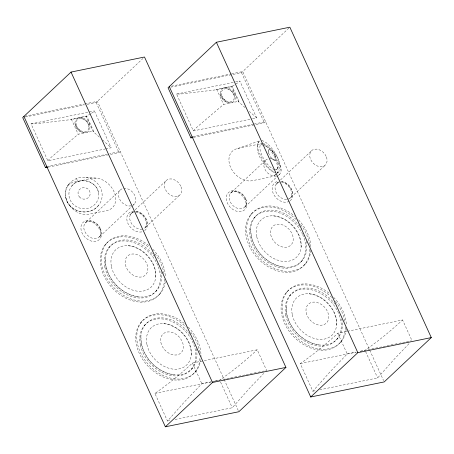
<?xml version="1.0" encoding="UTF-8"?>
<svg xmlns="http://www.w3.org/2000/svg" width="454" height="454" viewBox="0 0 454 454"><rect width="100%" height="100%" fill="white"/><g stroke="black" fill="none" stroke-linecap="round" stroke-linejoin="round"><path stroke-width="0.34" stroke-dasharray="2.27 1.7" d="M105.356 258.859L105.924 266.453L108.444 274L112.507 280.93L117.961 287.053L124.43 291.939L131.705 295.384L139.293 296.939M140.865 336.783L141.438 344.37L143.952 351.918L148.021 358.853L153.475 364.971L159.939 369.857L167.22 373.301L174.801 374.862M155.813 276.168L155.796 276.537L155.313 270.635L153.395 264.778L149.968 258.933L145.371 253.775L140.059 249.723L134.219 246.965L128.306 245.688L128.658 245.693M191.321 354.086L191.304 354.461L190.828 348.553L188.904 342.696L185.476 336.851L180.879 331.692L175.567 327.64L169.734 324.882L163.815 323.611L164.172 323.617M250.704 229.043L251.278 236.636L253.792 244.184L257.861 251.113L263.314 257.231L269.778 262.123L277.059 265.562L284.641 267.122M286.219 306.966L286.786 314.554L289.3 322.102L293.369 329.036L298.823 335.154L305.292 340.04L312.568 343.485L320.149 345.046M301.167 246.352L301.15 246.721L300.667 240.819L298.749 234.962L295.316 229.117L290.719 223.953L285.413 219.906L279.573 217.148L273.654 215.871L274.012 215.877M336.675 324.269L336.658 324.644L336.176 318.736L334.257 312.88L330.83 307.035L326.227 301.876L320.921 297.824L315.082 295.066L309.168 293.795L309.52 293.795M268.252 150.728L268.087 153.407M71.806 185.958C78.883 176.356 97.133 181.089 98.552 192.956M67.771 185.726L69.036 183.955M98.569 205.356C89.404 217.477 67.669 211.848 65.648 196.741M105.663 148.895L111.168 147.766L94.364 110.895L93.479 112.007L91.072 113.489M219.089 380.231L266.646 370.475L257.208 349.773L192.428 363.064A749.259 456.696 78.4 0 1 154.91 393.431L167.492 421.034L184.432 401.915L201.86 383.761L210.821 381.928M175.074 419.479L232.272 407.749L249.218 388.624L263.706 373.432M346.737 331.409L337.776 333.247A749.259 456.696 78.4 0 1 300.264 363.614L312.846 391.217L329.786 372.093L347.214 353.944L356.169 352.111M319.735 389.804L377.626 377.927L394.566 358.808L410.036 342.628M252.532 118.766L256.663 117.915L239.86 81.045L238.827 82.185L231.608 86.635L216.235 89.79L181.401 93.967L176.544 94.035L193.347 130.905L251.845 118.908M193.347 130.905L196.639 127.409L223.561 104.426L238.935 101.27L232.073 86.203L216.694 89.359L216.235 89.79M47.852 160.75L51.291 157.226L78.207 134.242L93.586 131.087L86.72 116.02L71.34 119.175L70.881 119.606L36.048 123.783L31.048 123.88L47.852 160.75L104.976 149.037M87.151 104.341L96.163 102.49L142.959 58.453M86.72 116.02L86.26 116.451L70.881 119.606M99.364 137.091L93.127 131.518L93.586 131.087M48.323 167.134L119.01 152.635L120.236 151.483L109.84 153.617M170.823 87.174L241.511 72.674L288.818 28.154M119.833 190.419L85.159 223.05C91.39 215.786 106.548 233.084 98.302 237.8M232.073 86.203L231.608 86.635L238.475 101.702L245.234 107.74M238.475 101.702L238.935 101.27M99.772 236.545L132.409 205.832M132.914 205.356L134.446 203.914M133.113 211.717C125.701 218.942 133.34 210.945 133.811 212.188M135.15 209.793L165.75 181.004M105.351 244.547L106.406 243.554M108.756 247.697L109.811 246.704M145.683 227.131L180.357 194.494M193.676 137.318L264.364 122.818L265.584 121.666L254.495 123.942M265.187 160.602L230.513 193.234C236.744 185.97 251.902 203.267 243.65 207.983M245.12 206.729L277.757 176.016M278.268 175.539L279.8 174.098M155.904 291.241L156.959 290.248M278.461 181.901C272.44 187.774 278.472 181.509 278.977 182.4M280.504 179.977L311.098 151.188M159.309 294.385L160.364 293.392M250.699 214.731L251.754 213.738M140.859 322.471L141.915 321.477M254.104 217.875L255.159 216.881M144.264 325.614L145.32 324.621M291.031 197.308L325.711 164.677M301.257 261.425L302.313 260.431M191.418 369.159L192.473 368.166M304.662 264.568L305.718 263.575M194.823 372.303L195.878 371.31M286.213 292.654L287.263 291.661M289.618 295.798L290.668 294.805M336.766 339.342L337.821 338.349M340.171 342.486L341.226 341.493M275.805 172.633A18.415 7.026 58.6 0 1 261.192 156.982A18.415 7.026 58.6 0 1 259.733 140.785C251.204 149.468 265.868 169.319 274.608 172.673M276.611 169.546L276.287 169.813L277.383 168.746L277.031 169.467L277.547 167.537L277.553 167.912C276.912 158.344 271.526 149.803 263.695 144.304M274.142 175.63L278.359 172.526L275.606 172.957M90.471 113.858L86.26 116.451L93.127 131.518M289.561 198.563C294.845 195.895 290.157 183.291 281.576 182.389M275.606 174.591A18.415 13.665 46.7 0 1 270.692 176.935L252.328 180.703A18.415 13.665 46.7 0 1 230.689 167.543A18.415 13.665 46.7 0 1 237.658 148.52L259.733 140.785M24.612 116.269L84.217 104.04M84.909 103.898L97.383 101.338L223.867 378.886M171.351 86.169L230.95 73.94M231.648 73.798L242.731 71.522L383.602 380.634M25.469 116.99L84.382 104.908M31.048 123.88L94.364 110.895M176.544 94.035L235.041 82.038M235.728 81.896L239.86 81.045M46.773 166.556L107.065 154.184M192.819 136.597L253.803 124.084M237.658 148.52L256.022 144.752A18.415 13.665 46.7 0 1 263.558 145.246M347.429 331.267L402.562 319.956L411.994 340.659M213.579 381.36L215.644 380.934M216.331 380.793L218.402 380.373M360.306 351.26L374.777 348.292M375.469 348.15L411.307 340.801M154.91 393.431L211.428 381.842M212.114 381.701L214.18 381.275M214.873 381.133L219.696 380.146A749.259 456.696 78.4 0 0 257.208 349.773M300.264 363.614L356.089 352.168M360.221 351.317L365.044 350.329A749.259 456.696 78.4 0 0 402.562 319.956M167.492 421.034L170.937 420.33M312.846 391.217L315.598 390.65M261.771 143.856L260.681 143.98L261.476 143.759A14.965 5.709 58.6 0 0 262.667 156.919A14.965 5.709 58.6 0 0 274.534 169.637M85.868 177.48L96.259 178.121M226.438 88.678C230.53 89.075 234.497 93.428 234.349 97.553M229.401 102.945C224.446 102.354 220.247 97.752 220.303 92.735M81.09 118.494C85.159 118.976 89.103 123.034 89.001 127.432M84.047 132.761C79.098 132.171 74.887 127.58 74.95 122.552M135.797 212.097C144.105 212.438 149.82 225.553 144.213 228.379A9.965 7.395 46.7 0 0 146.114 218.794L144.826 216.592A9.965 7.395 46.7 0 0 135.451 211.541M274.483 160.222L271.935 159.269L270.13 157.833M225.808 100.788L223.045 98.308L221.995 96.509M80.46 130.604L78.826 129.396L76.641 126.325M256.663 117.915L249.394 111.451M102.479 139.877L111.168 147.766M272.128 151L273.297 152.504M274.914 155.257L276.043 157.674A14.965 5.709 58.6 0 1 275.005 169.728M241.511 72.674L264.364 122.818M365.629 351.612L377.626 377.927M337.776 333.247L347.214 353.944M216.694 89.359L223.561 104.426M224.162 379.527L238.543 411.097M96.163 102.49L119.01 152.635M220.57 382.069L232.272 407.749M192.428 363.064L201.86 383.761M71.34 119.175L78.207 134.242M76.471 178.558L77.844 181.577M141.824 231.903A11.827 8.774 46.7 0 1 127.932 223.453L127.024 220.718A11.827 8.774 46.7 0 1 134.94 211.104M135.604 211.184A11.827 8.774 46.7 0 1 144.764 217.08L146.296 219.685A11.827 8.774 46.7 0 1 144.037 231.063M142.346 229.088A9.965 7.395 46.7 0 1 130.638 221.966L129.878 219.662A9.965 7.395 46.7 0 1 132.54 212.381M196.332 348.717A32.155 23.863 46.7 0 1 165.063 372.348A32.155 23.863 46.7 0 1 144.083 326.312A32.155 23.863 46.7 0 1 189.704 334.172M131.11 205.872A9.965 7.395 46.7 0 1 119.402 198.756L118.642 196.446A9.965 7.395 46.7 0 1 123.176 188.461M123.687 188.376A9.965 7.395 46.7 0 1 133.59 193.381L134.878 195.578A9.965 7.395 46.7 0 1 132.977 205.168M160.954 271.469A32.155 23.863 46.7 0 1 129.112 294.237A32.155 23.863 46.7 0 1 108.676 248.236A32.155 23.863 46.7 0 1 154.19 256.255M165.267 281.633A36.802 27.308 46.7 0 1 125.344 296.4A36.802 27.308 46.7 0 1 103.626 247.952A36.802 27.308 46.7 0 1 149.275 245.96M152.771 249.235A36.802 27.308 46.7 0 1 165.483 276.758M164.444 279.125A36.802 27.308 46.7 0 1 126.093 298.323A36.802 27.308 46.7 0 1 102.559 248.968A36.802 27.308 46.7 0 1 149.752 248.31M154.905 253.854A36.802 27.308 46.7 0 1 164.104 274.244M200.776 359.557A36.802 27.308 46.7 0 1 160.466 374.107A36.802 27.308 46.7 0 1 139.44 325.246A36.802 27.308 46.7 0 1 185.817 324.78M188.279 327.152A36.802 27.308 46.7 0 1 200.997 356.725M199.919 358.388A36.802 27.308 46.7 0 1 160.307 375.589A36.802 27.308 46.7 0 1 138.561 325.904A36.802 27.308 46.7 0 1 186.254 327.169M190.833 332.311A36.802 27.308 46.7 0 1 199.612 352.162M264.75 145.655A18.415 13.665 46.7 0 1 276.861 173.314M261.708 140.558A18.415 7.026 58.6 0 1 277.332 157.209A18.415 7.026 58.6 0 1 277.099 172.798M289.391 201.247A11.827 8.774 46.7 0 1 273.28 193.637L272.377 190.901A11.827 8.774 46.7 0 1 277.757 181.424M280.952 181.362A11.827 8.774 46.7 0 1 290.117 187.258L291.644 189.868A11.827 8.774 46.7 0 1 289.873 200.935M287.694 199.272A9.965 7.395 46.7 0 0 291.468 188.977L290.174 186.776A9.965 7.395 46.7 0 0 281.9 181.742M286.65 199.402A9.965 7.395 46.7 0 1 275.992 192.15L275.226 189.846A9.965 7.395 46.7 0 1 279.76 181.855M276.458 176.056A9.965 7.395 46.7 0 1 264.756 168.939L263.99 166.629A9.965 7.395 46.7 0 1 268.524 158.645M270.663 158.531A9.965 7.395 46.7 0 1 278.938 163.565L280.231 165.761A9.965 7.395 46.7 0 1 278.33 175.352M341.68 318.901A32.155 23.863 46.7 0 1 310.615 342.617A32.155 23.863 46.7 0 1 289.249 296.791A32.155 23.863 46.7 0 1 334.643 303.8M263.087 143.578A14.965 5.709 58.6 0 1 276.043 157.674M302.653 234.525A32.155 23.863 46.7 0 1 276.486 266.617A32.155 23.863 46.7 0 1 253.888 218.147A32.155 23.863 46.7 0 1 302.37 233.923M306.172 240.983A32.155 23.863 46.7 0 1 274.903 264.614A32.155 23.863 46.7 0 1 253.922 218.578A32.155 23.863 46.7 0 1 299.544 226.438M310.769 250.381A36.802 27.308 46.7 0 1 271.685 267.105A36.802 27.308 46.7 0 1 248.786 218.539A36.802 27.308 46.7 0 1 294.629 216.144M298.596 219.918A36.802 27.308 46.7 0 1 310.831 246.942M309.798 249.308A36.802 27.308 46.7 0 1 271.055 268.314A36.802 27.308 46.7 0 1 248.213 218.527A36.802 27.308 46.7 0 1 296.093 219.435M300.679 224.577A36.802 27.308 46.7 0 1 309.452 244.428M346.215 329.019A36.802 27.308 46.7 0 1 306.893 344.87A36.802 27.308 46.7 0 1 284.244 296.576A36.802 27.308 46.7 0 1 329.61 293.625M333.628 297.336A36.802 27.308 46.7 0 1 346.34 324.86M345.307 327.226A36.802 27.308 46.7 0 1 306.564 346.237A36.802 27.308 46.7 0 1 283.727 296.445A36.802 27.308 46.7 0 1 331.602 297.353M335.33 301.422A36.802 27.308 46.7 0 1 344.853 321.642M92.304 178.337L73.94 182.099A18.415 13.665 46.7 0 0 66.971 201.128A18.415 13.665 46.7 0 0 88.609 214.288L106.974 210.52A18.415 13.665 46.7 0 0 113.943 191.492A18.415 13.665 46.7 0 0 92.304 178.337M326.142 156.346L324.854 154.144A9.965 7.395 46.7 0 0 314.435 149.224A9.965 7.395 46.7 0 0 309.906 157.215L310.667 159.519A9.965 7.395 46.7 0 0 322.374 166.641A9.965 7.395 46.7 0 0 326.142 156.346M245.552 198.398L244.263 196.196A9.965 7.395 46.7 0 0 233.85 191.276A9.965 7.395 46.7 0 0 229.315 199.261L230.076 201.57A9.965 7.395 46.7 0 0 241.783 208.687A9.965 7.395 46.7 0 0 245.552 198.398M245.733 199.289L244.201 196.678A11.827 8.774 46.7 0 0 231.841 190.839A11.827 8.774 46.7 0 0 226.461 200.316L227.369 203.057A11.827 8.774 46.7 0 0 241.261 211.507A11.827 8.774 46.7 0 0 245.733 199.289M180.794 186.163L179.5 183.961A9.965 7.395 46.7 0 0 169.087 179.041A9.965 7.395 46.7 0 0 164.552 187.031L165.318 189.335A9.965 7.395 46.7 0 0 177.02 196.457A9.965 7.395 46.7 0 0 180.794 186.163M100.203 228.214L98.91 226.013A9.965 7.395 46.7 0 0 88.496 221.092A9.965 7.395 46.7 0 0 83.962 229.077L84.728 231.387A9.965 7.395 46.7 0 0 96.43 238.509A9.965 7.395 46.7 0 0 100.203 228.214M100.385 229.105L98.853 226.495A11.827 8.774 46.7 0 0 86.493 220.655A11.827 8.774 46.7 0 0 81.113 230.133L82.015 232.874A11.827 8.774 46.7 0 0 95.907 241.324A11.827 8.774 46.7 0 0 100.385 229.105M69.445 205.072A18.415 17.286 13.3 0 0 100.89 201.457A18.415 17.286 13.3 0 0 81.073 177.435A18.415 17.286 13.3 0 0 69.445 205.072M125.378 264.603A13.035 9.67 46.7 0 0 144.128 276.009A13.035 9.67 46.7 0 0 139.985 256.022A13.035 9.67 46.7 0 0 125.378 264.603M75.109 124.504A8.62 6.396 46.7 0 0 87.514 132.052A8.62 6.396 46.7 0 0 84.773 118.835A8.62 6.396 46.7 0 0 75.109 124.504M140.405 345.063A32.155 23.863 46.7 0 0 186.673 373.205A32.155 23.863 46.7 0 0 176.441 323.895A32.155 23.863 46.7 0 0 140.405 345.063M160.886 342.526A13.035 9.67 46.7 0 0 179.642 353.933A13.035 9.67 46.7 0 0 175.494 333.945A13.035 9.67 46.7 0 0 160.886 342.526M146.943 344.535A25.73 19.096 46.7 0 0 183.966 367.053A25.73 19.096 46.7 0 0 175.777 327.595A25.73 19.096 46.7 0 0 146.943 344.535M76.068 124.589A7.497 5.562 46.7 0 0 86.856 131.149A7.497 5.562 46.7 0 0 84.467 119.652A7.497 5.562 46.7 0 0 76.068 124.589M79.297 196.871A6.163 5.788 13.3 0 0 89.824 195.663A6.163 5.788 13.3 0 0 83.19 187.621A6.163 5.788 13.3 0 0 79.297 196.871M72.135 203.12A14.965 14.046 13.3 0 0 97.684 200.18A14.965 14.046 13.3 0 0 81.584 180.664A14.965 14.046 13.3 0 0 72.135 203.12M104.897 267.145A32.155 23.863 46.7 0 0 151.165 295.282A32.155 23.863 46.7 0 0 140.933 245.977A32.155 23.863 46.7 0 0 104.897 267.145M111.429 266.612A25.73 19.096 46.7 0 0 148.452 289.13A25.73 19.096 46.7 0 0 140.269 249.677A25.73 19.096 46.7 0 0 111.429 266.612M270.726 234.786A13.035 9.67 46.7 0 0 289.482 246.193A13.035 9.67 46.7 0 0 285.333 226.206A13.035 9.67 46.7 0 0 270.726 234.786M220.462 94.687A8.62 6.396 46.7 0 0 232.862 102.235A8.62 6.396 46.7 0 0 230.121 89.018A8.62 6.396 46.7 0 0 220.462 94.687M285.753 315.246A32.155 23.863 46.7 0 0 332.022 343.383A32.155 23.863 46.7 0 0 321.795 294.079A32.155 23.863 46.7 0 0 285.753 315.246M306.234 312.71A13.035 9.67 46.7 0 0 324.99 324.116A13.035 9.67 46.7 0 0 320.847 304.129A13.035 9.67 46.7 0 0 306.234 312.71M292.291 314.718A25.73 19.096 46.7 0 0 329.315 337.237A25.73 19.096 46.7 0 0 321.131 297.779A25.73 19.096 46.7 0 0 292.291 314.718M221.421 94.772A7.497 5.562 46.7 0 0 232.204 101.333A7.497 5.562 46.7 0 0 229.82 89.835A7.497 5.562 46.7 0 0 221.421 94.772M268.609 153.032A6.163 2.349 58.6 0 0 275.147 160.148A6.163 2.349 58.6 0 0 272.332 151.324A6.163 2.349 58.6 0 0 268.609 153.032M256.782 236.795A25.73 19.096 46.7 0 0 293.806 259.313A25.73 19.096 46.7 0 0 285.623 219.861A25.73 19.096 46.7 0 0 256.782 236.795"/><path stroke-width="0.68" d="M23.92 116.411L165.375 426.805L238.838 411.738L285.946 367.405L144.491 57.011L71.034 72.078L22.7 117.558L45.553 167.702L47.63 167.276M45.553 167.702L46.773 166.556M169.274 86.595L310.729 396.989L384.192 381.922L431.3 337.589L289.845 27.195L216.382 42.262L168.054 87.741L190.901 137.885L192.984 137.46M190.901 137.885L192.127 136.739M165.375 426.805L212.489 382.478L285.946 367.405M310.729 396.989L357.837 352.662L431.3 337.589M216.382 42.262L357.837 352.662M71.034 72.078L212.489 382.478"/></g></svg>
